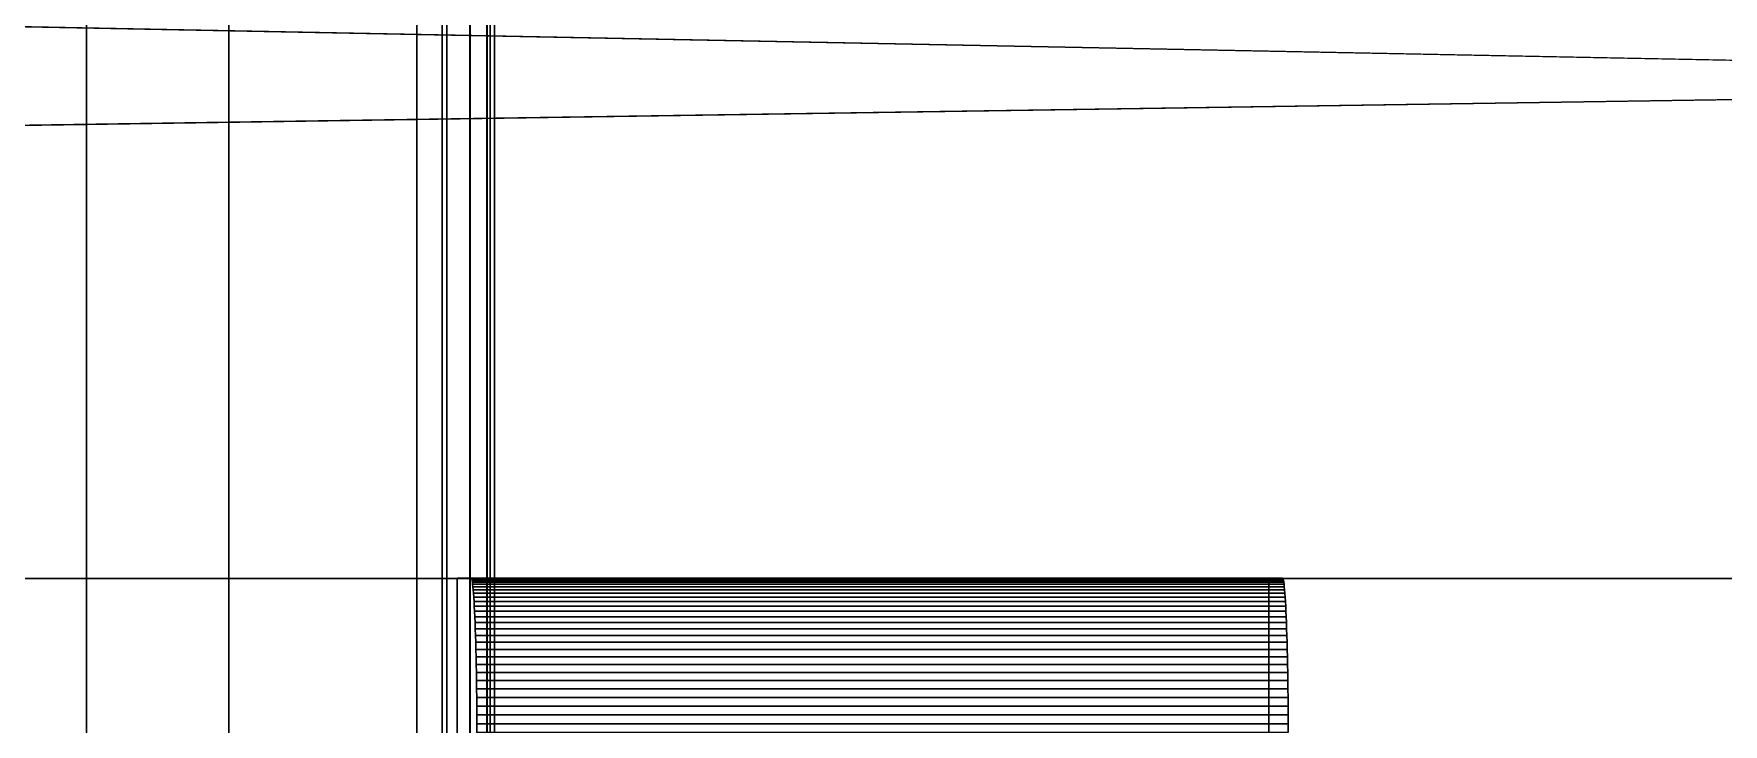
# Model space of a CAD drawing. Header units: metres. Extents: x 104.27 to 106.57, y 32.25 to 36.05.
# Drawn here: x 104.7186 to 104.7914, y 33.5026 to 33.5324 of the extents above; entities that cross this region are included whole.
import ezdxf

# ---------------------------------------------------------------- set-up
doc = ezdxf.new("R2010")
doc.units = ezdxf.units.M
for name, color, linetype in [('KO28', 7, 'Continuous'), ('KO29', 7, 'Continuous'), ('KO32', 7, 'Continuous')]:
    doc.layers.add(name, color=color, linetype=linetype)

msp = doc.modelspace()

# ---------------------------------------------------------------- linework, layer by layer
at = {"layer": 'KO28', "color": 9, "linetype": 'ByBlock', "lineweight": 25}
for points, invisible_edges in [([(104.475083, 33.508442, 0.034265), (104.828246, 33.469197, 0.022274), (104.477957, 33.508864, 0.034167)], 3), ([(104.477957, 33.508864, 0.034167), (104.828246, 33.469197, 0.022274), (104.847744, 33.508864, 0.021612)], 3), ([(104.848253, 33.508864, 0.036603), (104.498677, 33.468844, 0.048472), (104.478466, 33.508864, 0.049159)], 3), ([(104.85155, 33.508304, 0.036491), (104.498677, 33.468844, 0.048472), (104.848253, 33.508864, 0.036603)], 3), ([(104.736821, 33.483874, 0.040497), (104.736821, 33.508874, 0.040497), (104.737326, 33.483874, 0.055395)], 2), ([(104.737666, 33.467188, 0.065391), (104.736821, 33.508874, 0.040497), (104.737667, 33.467404, 0.065431)], 3), ([(104.737667, 33.467404, 0.065431), (104.736821, 33.508874, 0.040497), (104.737668, 33.467621, 0.06546)], 3), ([(104.737668, 33.467621, 0.06546), (104.736821, 33.508874, 0.040497), (104.737669, 33.467839, 0.065477)], 3), ([(104.737669, 33.467839, 0.065477), (104.736821, 33.508874, 0.040497), (104.737669, 33.468058, 0.065483)], 3), ([(104.737669, 33.468058, 0.065483), (104.736821, 33.508874, 0.040497), (104.737669, 33.50144, 0.065483)], 3), ([(104.737669, 33.50144, 0.065483), (104.736821, 33.508874, 0.040497), (104.737669, 33.501829, 0.065473)], 3), ([(104.737669, 33.501829, 0.065473), (104.736821, 33.508874, 0.040497), (104.737667, 33.502217, 0.065442)], 3), ([(104.737667, 33.502217, 0.065442), (104.736821, 33.508874, 0.040497), (104.737666, 33.502603, 0.065391)], 3), ([(104.737666, 33.502603, 0.065391), (104.736821, 33.508874, 0.040497), (104.737663, 33.502985, 0.06532)], 3), ([(104.737663, 33.502985, 0.06532), (104.736821, 33.508874, 0.040497), (104.73766, 33.503364, 0.06523)], 3), ([(104.73766, 33.503364, 0.06523), (104.736821, 33.508874, 0.040497), (104.737657, 33.503737, 0.065119)], 3), ([(104.737657, 33.503737, 0.065119), (104.736821, 33.508874, 0.040497), (104.737652, 33.504104, 0.064989)], 3), ([(104.737652, 33.504104, 0.064989), (104.736821, 33.508874, 0.040497), (104.737647, 33.504463, 0.06484)], 3), ([(104.737647, 33.504463, 0.06484), (104.736821, 33.508874, 0.040497), (104.737641, 33.504815, 0.064673)], 3), ([(104.737641, 33.504815, 0.064673), (104.736821, 33.508874, 0.040497), (104.737635, 33.505157, 0.064487)], 3), ([(104.737635, 33.505157, 0.064487), (104.736821, 33.508874, 0.040497), (104.737628, 33.505489, 0.064284)], 3), ([(104.737628, 33.505489, 0.064284), (104.736821, 33.508874, 0.040497), (104.737621, 33.505809, 0.064064)], 3), ([(104.737621, 33.505809, 0.064064), (104.736821, 33.508874, 0.040497), (104.737613, 33.506118, 0.063827)], 3), ([(104.737613, 33.506118, 0.063827), (104.736821, 33.508874, 0.040497), (104.737604, 33.506414, 0.063574)], 3), ([(104.737604, 33.506414, 0.063574), (104.736821, 33.508874, 0.040497), (104.737595, 33.506697, 0.063307)], 3), ([(104.737595, 33.506697, 0.063307), (104.736821, 33.508874, 0.040497), (104.737585, 33.506964, 0.063024)], 3), ([(104.737585, 33.506964, 0.063024), (104.736821, 33.508874, 0.040497), (104.737575, 33.507217, 0.062729)], 3), ([(104.737575, 33.507217, 0.062729), (104.736821, 33.508874, 0.040497), (104.737565, 33.507454, 0.06242)], 3), ([(104.737565, 33.507454, 0.06242), (104.736821, 33.508874, 0.040497), (104.737554, 33.507675, 0.062099)], 3), ([(104.737554, 33.507675, 0.062099), (104.736821, 33.508874, 0.040497), (104.737543, 33.507878, 0.061768)], 3), ([(104.737543, 33.507878, 0.061768), (104.736821, 33.508874, 0.040497), (104.737531, 33.508064, 0.061426)], 3), ([(104.737531, 33.508064, 0.061426), (104.736821, 33.508874, 0.040497), (104.737519, 33.508231, 0.061075)], 3), ([(104.737519, 33.508231, 0.061075), (104.736821, 33.508874, 0.040497), (104.737507, 33.50838, 0.060715)], 3), ([(104.737507, 33.50838, 0.060715), (104.736821, 33.508874, 0.040497), (104.737495, 33.50851, 0.060349)], 3), ([(104.737495, 33.50851, 0.060349), (104.736821, 33.508874, 0.040497), (104.737482, 33.508621, 0.059976)], 3), ([(104.737482, 33.508621, 0.059976), (104.736821, 33.508874, 0.040497), (104.737469, 33.508712, 0.059598)], 3), ([(104.737469, 33.508712, 0.059598), (104.736821, 33.508874, 0.040497), (104.737456, 33.508782, 0.059215)], 3), ([(104.737456, 33.508782, 0.059215), (104.736821, 33.508874, 0.040497), (104.737443, 33.508833, 0.058829)], 3), ([(104.737443, 33.508833, 0.058829), (104.736821, 33.508874, 0.040497), (104.737417, 33.508874, 0.058053)], 13), ([(104.737417, 33.508874, 0.058053), (104.73743, 33.508864, 0.058442), (104.737443, 33.508833, 0.058829)], 12), ([(104.7718, 33.483874, 0.03931), (104.772306, 33.483874, 0.054207), (104.7718, 33.508874, 0.03931)], 2), ([(104.7718, 33.508874, 0.03931), (104.772306, 33.483874, 0.054207), (104.772396, 33.508874, 0.056865)], 3), ([(104.772396, 33.508874, 0.056865), (104.772306, 33.483874, 0.054207), (104.77241, 33.508864, 0.057254)], 3), ([(104.77241, 33.508864, 0.057254), (104.772306, 33.483874, 0.054207), (104.772423, 33.508833, 0.057642)], 3), ([(104.772423, 33.508833, 0.057642), (104.772306, 33.483874, 0.054207), (104.772436, 33.508782, 0.058027)], 3), ([(104.772436, 33.508782, 0.058027), (104.772306, 33.483874, 0.054207), (104.772449, 33.508712, 0.05841)], 3), ([(104.772449, 33.508712, 0.05841), (104.772306, 33.483874, 0.054207), (104.772462, 33.508621, 0.058788)], 3), ([(104.472731, 33.507388, 0.034345), (104.828246, 33.469197, 0.022274), (104.475083, 33.508442, 0.034265)], 3), ([(104.853857, 33.507144, 0.036413), (104.498677, 33.468844, 0.048472), (104.85155, 33.508304, 0.036491)], 3), ([(104.772462, 33.508621, 0.058788), (104.772306, 33.483874, 0.054207), (104.772474, 33.50851, 0.059161)], 3), ([(104.772474, 33.50851, 0.059161), (104.772306, 33.483874, 0.054207), (104.772487, 33.50838, 0.059528)], 3), ([(104.772487, 33.50838, 0.059528), (104.772306, 33.483874, 0.054207), (104.772499, 33.508231, 0.059887)], 3), ([(104.772499, 33.508231, 0.059887), (104.772306, 33.483874, 0.054207), (104.772511, 33.508064, 0.060238)], 3), ([(104.772511, 33.508064, 0.060238), (104.772306, 33.483874, 0.054207), (104.772523, 33.507878, 0.06058)], 3), ([(104.47068, 33.505718, 0.034414), (104.828246, 33.469197, 0.022274), (104.472731, 33.507388, 0.034345)], 3), ([(104.772523, 33.507878, 0.06058), (104.772306, 33.483874, 0.054207), (104.772534, 33.507675, 0.060912)], 3), ([(104.772534, 33.507675, 0.060912), (104.772306, 33.483874, 0.054207), (104.772545, 33.507454, 0.061232)], 3), ([(104.772545, 33.507454, 0.061232), (104.772306, 33.483874, 0.054207), (104.772555, 33.507217, 0.061541)], 3), ([(104.856052, 33.505117, 0.036338), (104.498677, 33.468844, 0.048472), (104.853857, 33.507144, 0.036413)], 3), ([(104.772555, 33.507217, 0.061541), (104.772306, 33.483874, 0.054207), (104.772565, 33.506964, 0.061837)], 3), ([(104.772565, 33.506964, 0.061837), (104.772306, 33.483874, 0.054207), (104.772575, 33.506697, 0.062119)], 3), ([(104.772575, 33.506697, 0.062119), (104.772306, 33.483874, 0.054207), (104.772584, 33.506414, 0.062387)], 3), ([(104.772584, 33.506414, 0.062387), (104.772306, 33.483874, 0.054207), (104.772592, 33.506118, 0.062639)], 3), ([(104.772592, 33.506118, 0.062639), (104.772306, 33.483874, 0.054207), (104.772601, 33.505809, 0.062876)], 3), ([(104.772601, 33.505809, 0.062876), (104.772306, 33.483874, 0.054207), (104.772608, 33.505489, 0.063096)], 3), ([(104.46905, 33.5034, 0.03447), (104.828246, 33.469197, 0.022274), (104.47068, 33.505718, 0.034414)], 3), ([(104.857539, 33.502559, 0.036288), (104.498677, 33.468844, 0.048472), (104.856052, 33.505117, 0.036338)], 3), ([(104.772608, 33.505489, 0.063096), (104.772306, 33.483874, 0.054207), (104.772615, 33.505157, 0.0633)], 3), ([(104.772615, 33.505157, 0.0633), (104.772306, 33.483874, 0.054207), (104.772621, 33.504815, 0.063485)], 3), ([(104.772621, 33.504815, 0.063485), (104.772306, 33.483874, 0.054207), (104.772627, 33.504463, 0.063653)], 3), ([(104.772627, 33.504463, 0.063653), (104.772306, 33.483874, 0.054207), (104.772632, 33.504104, 0.063802)], 3), ([(104.772632, 33.504104, 0.063802), (104.772306, 33.483874, 0.054207), (104.772636, 33.503737, 0.063931)], 3), ([(104.772636, 33.503737, 0.063931), (104.772306, 33.483874, 0.054207), (104.77264, 33.503364, 0.064042)], 3), ([(104.468204, 33.501049, 0.034498), (104.828246, 33.469197, 0.022274), (104.46905, 33.5034, 0.03447)], 3), ([(104.77264, 33.503364, 0.064042), (104.772306, 33.483874, 0.054207), (104.772643, 33.502985, 0.064133)], 3), ([(104.772643, 33.502985, 0.064133), (104.772306, 33.483874, 0.054207), (104.772646, 33.502603, 0.064204)], 3), ([(104.772646, 33.502603, 0.064204), (104.772306, 33.483874, 0.054207), (104.772647, 33.502217, 0.064254)], 3)]:
    msp.add_3dface(points, dxfattribs=dict(at, invisible_edges=invisible_edges))
for points in [[(104.477957, 33.508864, 0.034167), (104.847744, 33.508864, 0.021612), (104.848253, 33.508864, 0.036603), (104.478466, 33.508864, 0.049159)], [(104.7718, 33.508874, 0.03931), (104.772396, 33.508874, 0.056865), (104.737417, 33.508874, 0.058053), (104.736821, 33.508874, 0.040497)], [(104.7718, 33.483874, 0.03931), (104.7718, 33.508874, 0.03931), (104.736821, 33.508874, 0.040497), (104.736821, 33.483874, 0.040497)], [(104.772396, 33.508874, 0.056865), (104.77241, 33.508864, 0.057254), (104.73743, 33.508864, 0.058442), (104.737417, 33.508874, 0.058053)], [(104.77241, 33.508864, 0.057254), (104.772423, 33.508833, 0.057642), (104.737443, 33.508833, 0.058829), (104.73743, 33.508864, 0.058442)], [(104.772423, 33.508833, 0.057642), (104.772436, 33.508782, 0.058027), (104.737456, 33.508782, 0.059215), (104.737443, 33.508833, 0.058829)], [(104.772436, 33.508782, 0.058027), (104.772449, 33.508712, 0.05841), (104.737469, 33.508712, 0.059598), (104.737456, 33.508782, 0.059215)], [(104.772449, 33.508712, 0.05841), (104.772462, 33.508621, 0.058788), (104.737482, 33.508621, 0.059976), (104.737469, 33.508712, 0.059598)], [(104.772462, 33.508621, 0.058788), (104.772474, 33.50851, 0.059161), (104.737495, 33.50851, 0.060349), (104.737482, 33.508621, 0.059976)], [(104.772474, 33.50851, 0.059161), (104.772487, 33.50838, 0.059528), (104.737507, 33.50838, 0.060715), (104.737495, 33.50851, 0.060349)], [(104.772487, 33.50838, 0.059528), (104.772499, 33.508231, 0.059887), (104.737519, 33.508231, 0.061075), (104.737507, 33.50838, 0.060715)], [(104.772499, 33.508231, 0.059887), (104.772511, 33.508064, 0.060238), (104.737531, 33.508064, 0.061426), (104.737519, 33.508231, 0.061075)], [(104.772511, 33.508064, 0.060238), (104.772523, 33.507878, 0.06058), (104.737543, 33.507878, 0.061768), (104.737531, 33.508064, 0.061426)], [(104.772523, 33.507878, 0.06058), (104.772534, 33.507675, 0.060912), (104.737554, 33.507675, 0.062099), (104.737543, 33.507878, 0.061768)], [(104.772534, 33.507675, 0.060912), (104.772545, 33.507454, 0.061232), (104.737565, 33.507454, 0.06242), (104.737554, 33.507675, 0.062099)], [(104.772545, 33.507454, 0.061232), (104.772555, 33.507217, 0.061541), (104.737575, 33.507217, 0.062729), (104.737565, 33.507454, 0.06242)], [(104.772555, 33.507217, 0.061541), (104.772565, 33.506964, 0.061837), (104.737585, 33.506964, 0.063024), (104.737575, 33.507217, 0.062729)], [(104.772565, 33.506964, 0.061837), (104.772575, 33.506697, 0.062119), (104.737595, 33.506697, 0.063307), (104.737585, 33.506964, 0.063024)], [(104.772575, 33.506697, 0.062119), (104.772584, 33.506414, 0.062387), (104.737604, 33.506414, 0.063574), (104.737595, 33.506697, 0.063307)], [(104.772584, 33.506414, 0.062387), (104.772592, 33.506118, 0.062639), (104.737613, 33.506118, 0.063827), (104.737604, 33.506414, 0.063574)], [(104.772592, 33.506118, 0.062639), (104.772601, 33.505809, 0.062876), (104.737621, 33.505809, 0.064064), (104.737613, 33.506118, 0.063827)], [(104.772601, 33.505809, 0.062876), (104.772608, 33.505489, 0.063096), (104.737628, 33.505489, 0.064284), (104.737621, 33.505809, 0.064064)], [(104.772608, 33.505489, 0.063096), (104.772615, 33.505157, 0.0633), (104.737635, 33.505157, 0.064487), (104.737628, 33.505489, 0.064284)], [(104.772615, 33.505157, 0.0633), (104.772621, 33.504815, 0.063485), (104.737641, 33.504815, 0.064673), (104.737635, 33.505157, 0.064487)], [(104.772621, 33.504815, 0.063485), (104.772627, 33.504463, 0.063653), (104.737647, 33.504463, 0.06484), (104.737641, 33.504815, 0.064673)], [(104.772627, 33.504463, 0.063653), (104.772632, 33.504104, 0.063802), (104.737652, 33.504104, 0.064989), (104.737647, 33.504463, 0.06484)], [(104.772632, 33.504104, 0.063802), (104.772636, 33.503737, 0.063931), (104.737657, 33.503737, 0.065119), (104.737652, 33.504104, 0.064989)], [(104.772636, 33.503737, 0.063931), (104.77264, 33.503364, 0.064042), (104.73766, 33.503364, 0.06523), (104.737657, 33.503737, 0.065119)], [(104.77264, 33.503364, 0.064042), (104.772643, 33.502985, 0.064133), (104.737663, 33.502985, 0.06532), (104.73766, 33.503364, 0.06523)], [(104.772643, 33.502985, 0.064133), (104.772646, 33.502603, 0.064204), (104.737666, 33.502603, 0.065391), (104.737663, 33.502985, 0.06532)], [(104.772646, 33.502603, 0.064204), (104.772647, 33.502217, 0.064254), (104.737667, 33.502217, 0.065442), (104.737666, 33.502603, 0.065391)]]:
    msp.add_3dface(points, dxfattribs=at)
at = {"layer": 'KO28', "color": 250, "linetype": 'ByBlock', "lineweight": 25, "invisible_edges": 15}
msp.add_3dface([(104.737326, 33.483874, 0.055395), (104.736821, 33.508874, 0.040497), (104.737666, 33.467188, 0.065391)], dxfattribs=at)
at = {"layer": 'KO29', "color": 37, "linetype": 'ByBlock', "lineweight": 25}
for points, invisible_edges in [([(104.424084, 33.301074, -0.28), (105.274084, 33.356074, -0.28), (104.274084, 33.601074, -0.28)], 14), ([(104.274084, 33.601074, -0.28), (105.274084, 33.356074, -0.28), (105.274084, 33.546074, -0.28)], 13), ([(104.338278, 33.522709, 0.04), (104.840922, 33.530253, 0.02241), (104.840922, 33.377055, 0.02241)], 14), ([(104.338278, 33.385711, 0.04), (104.338278, 33.522709, 0.04), (104.840922, 33.377055, 0.02241)], 2)]:
    msp.add_3dface(points, dxfattribs=dict(at, invisible_edges=invisible_edges))
for points in [[(105.274084, 33.546074, -0.28), (105.274084, 33.526074), (104.289084, 33.541074)], [(105.274084, 33.376074), (104.289084, 33.361074), (104.289084, 33.541074), (105.274084, 33.526074)], [(104.289084, 33.541074), (104.840922, 33.530253, 0.02241), (104.338278, 33.522709, 0.04), (104.307191, 33.52274, 0.04)], [(105.274084, 33.526074), (105.274084, 33.525292, 0.007251), (104.840922, 33.530253, 0.02241), (104.289084, 33.541074)], [(104.289084, 33.541074), (104.289084, 33.361074), (105.274084, 33.376074), (105.274084, 33.526074)]]:
    msp.add_3dface(points, dxfattribs=at)
at = {"layer": 'KO32', "color": 9, "linetype": 'ByBlock', "lineweight": 25}
for points in [[(104.73617, 32.253338, 0.052892), (104.73617, 36.053338, 0.052892), (104.58826, 36.053338, 0.058057), (104.58826, 32.253338, 0.058057)], [(104.714917, 32.253338, 0.066651), (104.714917, 36.053338, 0.066651), (104.720831, 36.053338, 0.065316), (104.720831, 32.253338, 0.065316)], [(104.720831, 32.253338, 0.065316), (104.720831, 36.053338, 0.065316), (104.726973, 36.053338, 0.06472), (104.726973, 32.253338, 0.06472)], [(104.726973, 32.253338, 0.06472), (104.726973, 36.053338, 0.06472), (104.735077, 36.053338, 0.064405), (104.735077, 32.253338, 0.064405)], [(104.735077, 32.253338, 0.064405), (104.735077, 36.053338, 0.064405), (104.736376, 36.053338, 0.063953), (104.736376, 32.253338, 0.063953)], [(104.737355, 32.253338, 0.05323), (104.737355, 36.053338, 0.05323), (104.73617, 36.053338, 0.052892), (104.73617, 32.253338, 0.052892)], [(104.736376, 32.253338, 0.063953), (104.736376, 36.053338, 0.063953), (104.737375, 36.053338, 0.063167), (104.737375, 32.253338, 0.063167)], [(104.738089, 32.253338, 0.05413), (104.738089, 36.053338, 0.05413), (104.737355, 36.053338, 0.05323), (104.737355, 32.253338, 0.05323)], [(104.737375, 32.253338, 0.063167), (104.737375, 36.053338, 0.063167), (104.738106, 36.053338, 0.06204), (104.738106, 32.253338, 0.06204)], [(104.738238, 32.253338, 0.054821), (104.738238, 36.053338, 0.054821), (104.738089, 36.053338, 0.05413), (104.738089, 32.253338, 0.05413)], [(104.738106, 32.253338, 0.06204), (104.738106, 36.053338, 0.06204), (104.73843, 36.053338, 0.060317), (104.73843, 32.253338, 0.060317)], [(104.73843, 32.253338, 0.060317), (104.73843, 36.053338, 0.060317), (104.738238, 36.053338, 0.054821), (104.738238, 32.253338, 0.054821)]]:
    msp.add_3dface(points, dxfattribs=at)

doc.saveas('drawing.dxf')
